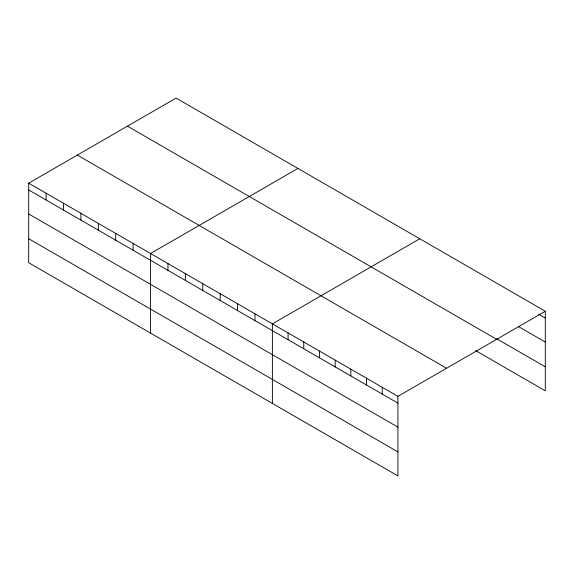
<?xml version="1.0" encoding="UTF-8"?>
<svg xmlns="http://www.w3.org/2000/svg" width="574" height="574" viewBox="0 0 574 574"><rect width="100%" height="100%" fill="white"/><g stroke="black" fill="none" stroke-linecap="round" stroke-linejoin="round"><path stroke-width="0.86" d="M28.7 183.178L397.918 396.34L397.918 475.918L28.7 262.748L28.7 183.178L176.082 98.082L545.3 311.252L545.3 390.822L475.81 350.707M297.928 168.426L150.539 253.521L150.539 333.092M419.766 238.77L272.385 323.865L272.385 403.443M397.918 396.34L545.3 311.252M538.577 314.15L545.3 318.039M518.401 326.527L545.3 342.054M496.732 338.76L545.3 366.808M127.45 126.165L496.661 339.327M77.339 155.095L446.55 368.257M28.7 189.965L397.918 403.127M28.7 213.98L397.918 427.149M28.7 238.734L397.918 451.896M382.227 387.278L382.227 394.065M366.535 378.223L366.535 385.011M350.843 369.161L350.843 375.948M335.151 360.099L335.151 366.886M319.46 351.044L319.46 357.832M303.768 341.982L303.768 348.77M288.076 332.927L288.076 339.708M254.978 313.813L254.978 320.601M237.571 303.768L237.571 310.556M220.165 293.716L220.165 300.503M202.758 283.671L202.758 290.451M185.352 273.619L185.352 280.406M167.945 263.566L167.945 270.354M133.132 243.469L133.132 250.257M115.733 233.424L115.733 240.212M98.326 223.372L98.326 230.16M80.92 213.32L80.92 220.107M63.513 203.275L63.513 210.062M46.107 193.223L46.107 200.01"/></g></svg>
